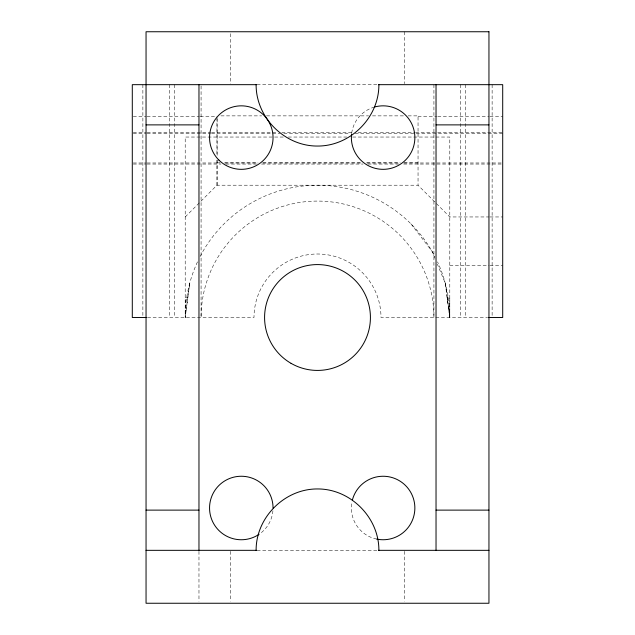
<?xml version="1.0" encoding="UTF-8"?>
<svg xmlns="http://www.w3.org/2000/svg" width="635" height="635" viewBox="0 0 635 635"><rect width="100%" height="100%" fill="white"/><g stroke="black" fill="none" stroke-linecap="round" stroke-linejoin="round"><path stroke-width="0.48" stroke-dasharray="3.17 2.38" d="M197.477 261.866A132.294 132.294 0 0 0 185.206 317.5L189.714 283.258L185.349 316.238L185.206 297.402L187.857 297.402M185.206 216.956L216.956 185.206L418.044 185.206L449.794 216.956L488.99 216.956M257.088 84.669L377.912 84.669M220.924 115.872L261.668 115.872M266.486 115.872L368.554 115.872M372.475 115.872L404.185 115.872M408.138 115.872L418.044 115.872L418.044 185.206M133.279 116.419L146.074 116.419M147.058 116.419L199.239 116.419M200.223 116.419L216.956 116.419M418.044 116.419L436.745 116.419M437.729 116.419L488.926 116.419M489.91 116.419L502.706 116.419M133.279 132.294L146.161 132.294M147.145 132.294L210.534 132.294M211.526 132.294L276.892 132.294M281.845 132.294L353.155 132.294M358.108 132.294L414.56 132.294M415.552 132.294L502.706 132.294M133.279 133.35L146.161 133.35M147.145 133.35L210.534 133.35M211.526 133.35L279.86 133.35M283.829 133.35L350.187 133.35M355.14 133.35L502.706 133.35M283.313 137.041L185.206 137.041L185.206 317.5M288.266 137.041L346.734 137.041M352.679 137.041L449.794 137.041L449.794 317.5A132.294 132.294 0 0 0 437.523 261.866M217.13 162.87L220.099 162.87M225.052 162.87L257.707 162.87M262.66 162.87L361.625 162.87M366.578 162.87L400.225 162.87M404.185 162.87L418.044 162.87M133.279 162.981L146.161 162.981M147.145 162.981L219.448 162.981M224.401 162.981L258.072 162.981M263.025 162.981L362.069 162.981M367.022 162.981L399.709 162.981M403.669 162.981L502.706 162.981M133.279 164.044L146.161 164.044M147.145 164.044L220.924 164.044M225.869 164.044L256.58 164.044M261.533 164.044L363.061 164.044M368.014 164.044L398.716 164.044M403.669 164.044L501.721 164.044M489.966 216.956L502.706 216.956M449.794 265.454L488.99 265.454M489.966 265.454L502.706 265.454M445.286 283.258L449.651 316.238L447.143 297.402L449.794 297.402L449.794 317.5L445.286 283.258L437.356 264.12M147.526 317.5L254 317.5A63.5 63.5 0 0 1 317.5 254A63.5 63.5 0 0 1 381 317.5L487.474 317.5M257.104 550.331L377.896 550.331M411.043 223.957L432.07 251.357L435.086 258.643M447.143 297.402L447.508 299.966M492.125 84.669L492.125 316.508M465.669 84.669L465.669 317.5M460.375 84.669L460.375 317.5M433.919 84.669L433.919 317.5A116.419 116.419 0 0 0 317.5 201.081A116.419 116.419 0 0 0 201.081 317.5L201.081 84.669M404.281 31.75L404.281 83.685M404.281 551.315L404.281 601.289M230.719 33.711L230.719 83.685M230.719 551.315L230.719 601.289M217.13 118.808L217.13 156.019M217.13 159.933L217.13 185.206M216.956 117.396L216.956 155.948M216.956 160.107L216.956 185.206M198.969 551.315L198.969 601.289M174.625 84.669L174.625 317.5M169.331 84.669L169.331 317.5M142.875 84.669L142.875 316.508M200.096 256.524A132.294 132.294 0 0 1 434.904 256.524M351.703 132.977A31.75 31.75 0 0 1 374.015 107.164M376.69 539.091A31.75 31.75 0 0 1 351.853 502.483M272.931 510.762A31.75 31.75 0 0 1 258.739 534.535"/><path stroke-width="0.95" d="M256.119 550.331C255.913 517.477 284.647 488.744 317.5 488.95C350.353 488.744 379.087 517.477 378.881 550.331M378.881 84.669C379.087 117.523 350.353 146.256 317.5 146.05C284.647 146.256 255.913 117.523 256.119 84.669M256.5 84.669L132.294 84.669L132.294 317.5L146.685 317.5M378.5 84.669L502.706 84.669L502.706 317.5L488.315 317.5M146.05 124.881L198.969 124.881M436.031 124.881L488.95 124.881M146.05 510.119L198.969 510.119M436.031 510.119L488.95 510.119M146.05 550.331L256.5 550.331M378.5 550.331L488.95 550.331M436.031 84.669L436.031 550.331M198.969 84.669L198.969 550.331M352.449 499.785A31.75 31.75 0 0 1 390.739 477.179A31.75 31.75 0 0 1 414.076 515.025A31.75 31.75 0 0 1 376.69 539.091M374.896 106.918A31.75 31.75 0 0 1 414.576 133.286A31.75 31.75 0 0 1 383.429 169.331A31.75 31.75 0 0 1 351.584 133.898M258.739 534.535A31.75 31.75 0 0 1 211.907 520.001A31.75 31.75 0 0 1 235.188 476.845A31.75 31.75 0 0 1 273.05 508M488.95 31.75L146.05 31.75L146.05 603.25L488.95 603.25L488.95 31.75M218.853 160.036A31.75 31.75 0 0 0 271.97 145.804A31.75 31.75 0 0 0 233.085 106.918A31.75 31.75 0 0 0 218.853 160.036M291.044 363.331A52.919 52.919 0 0 0 370.419 317.5A52.919 52.919 0 0 0 291.044 271.669A52.919 52.919 0 0 0 291.044 363.331"/></g></svg>
